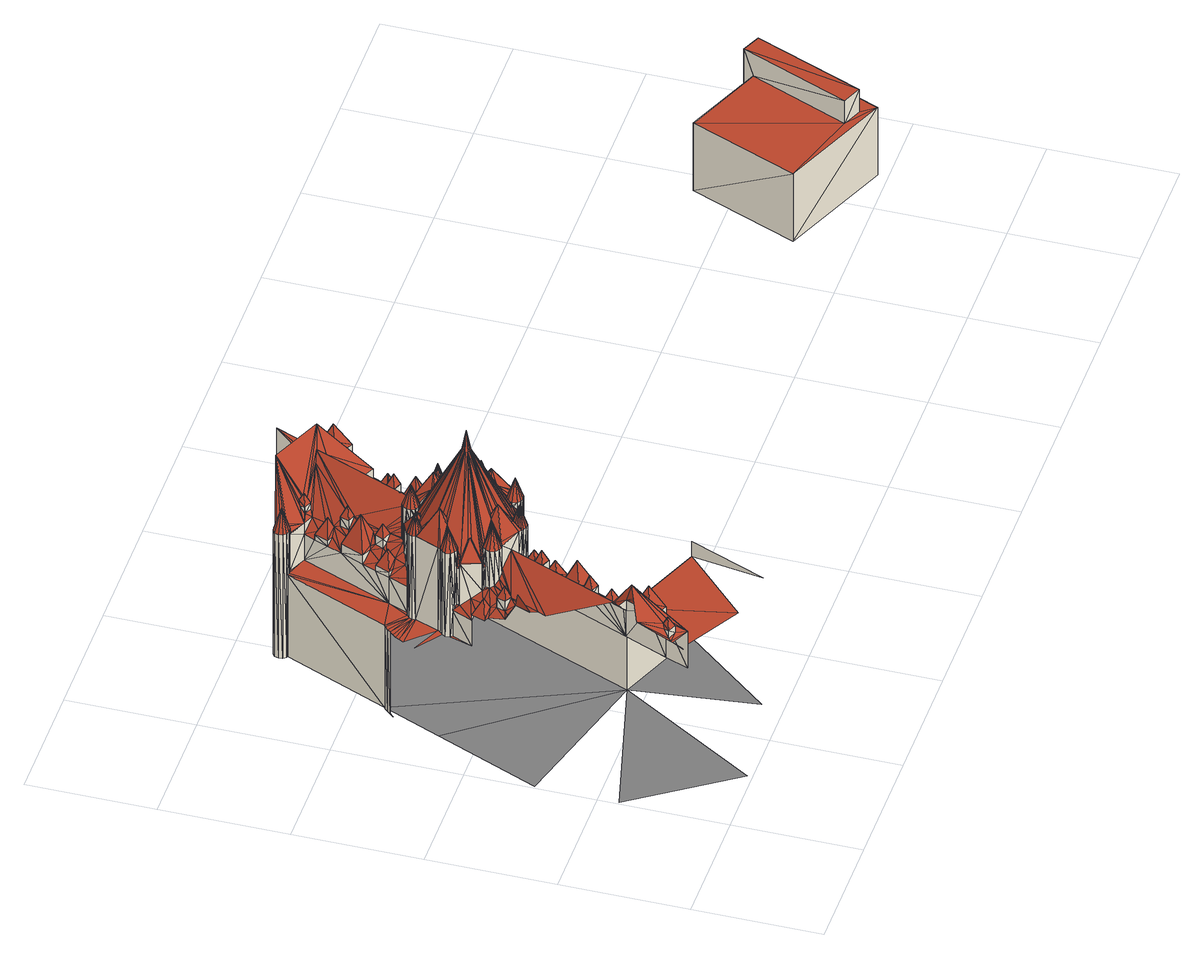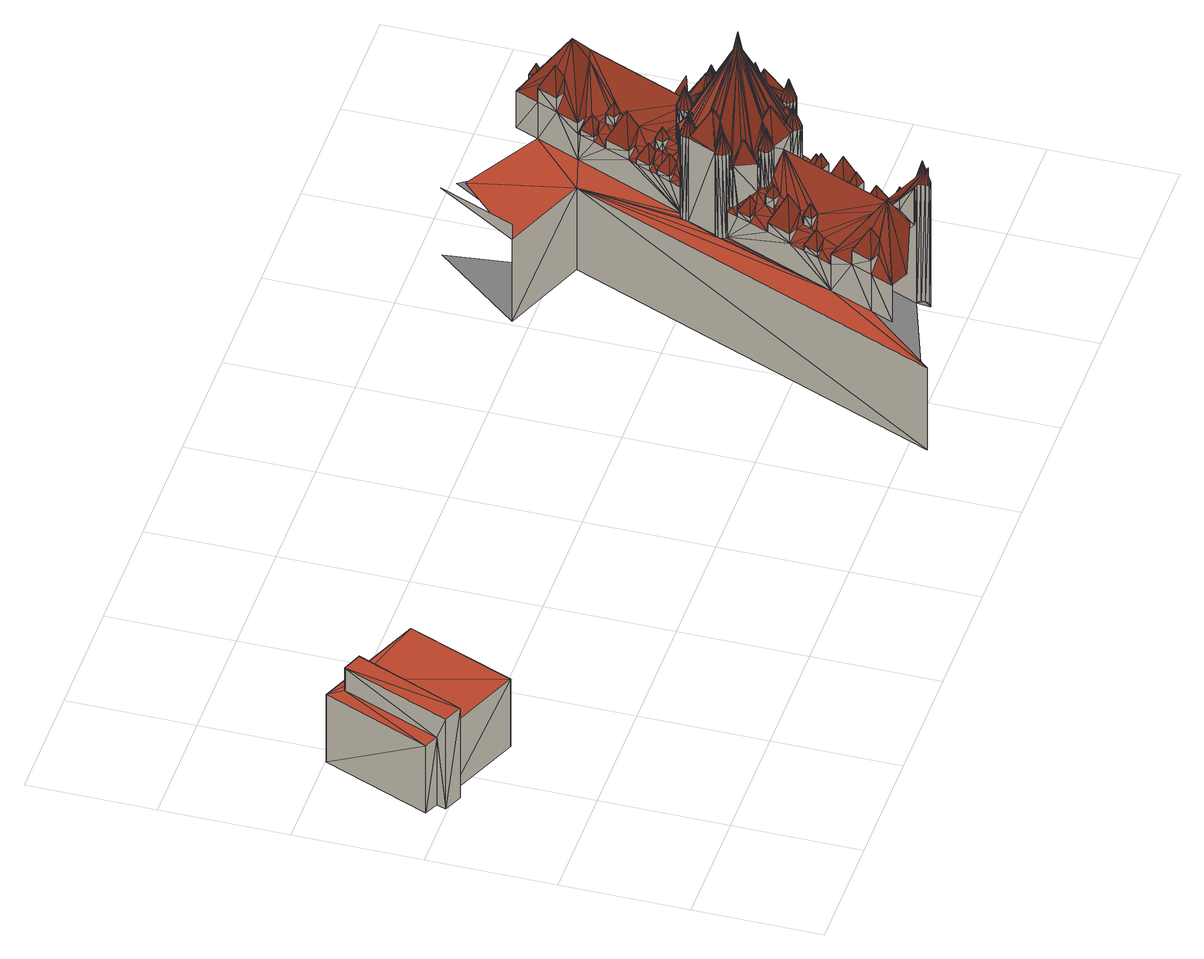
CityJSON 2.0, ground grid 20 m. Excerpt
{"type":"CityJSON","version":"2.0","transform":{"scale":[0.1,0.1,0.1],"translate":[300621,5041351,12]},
"CityObjects":{
"building1":{"type":"Building","geometry":[{"type":"MultiSurface","lod":"2","boundaries":[[[0,1,2]],[[3,1,0]],[[4,1,3]],[[3,0,5]],[[6,0,2]],[[6,5,0]],[[4,7,1]],[[4,3,5]],[[8,4,5]],[[9,2,10]],[[11,8,5]],[[12,10,13]],[[11,5,6]],[[14,15,16]],[[9,6,2]],[[17,4,8]],[[17,8,11]],[[18,11,6]],[[17,7,4]],[[18,17,11]],[[7,19,20]],[[9,18,6]],[[9,17,18]],[[9,7,17]],[[9,21,7]],[[9,22,21]],[[23,7,21]],[[24,9,25]],[[24,22,9]],[[26,21,22]],[[24,25,27]],[[28,23,21]],[[26,28,21]],[[29,20,19]],[[26,22,24]],[[30,19,7]],[[14,31,32]],[[30,7,23]],[[33,23,28]],[[34,35,36]],[[34,36,37]],[[33,28,26]],[[38,26,24]],[[38,24,27]],[[39,37,40]],[[33,41,23]],[[42,43,20]],[[34,44,45]],[[46,45,44]],[[34,46,44]],[[47,19,48]],[[39,34,37]],[[33,26,38]],[[49,45,46]],[[49,50,45]],[[30,48,19]],[[30,23,41]],[[47,51,19]],[[33,38,41]],[[51,52,19]],[[53,46,54]],[[55,56,50]],[[39,46,34]],[[39,54,46]],[[29,19,52]],[[42,40,43]],[[57,58,56]],[[53,49,46]],[[59,53,54]],[[60,38,27]],[[55,57,56]],[[61,59,54]],[[61,54,39]],[[55,50,49]],[[30,41,38]],[[62,49,53]],[[63,64,58]],[[62,55,49]],[[65,53,59]],[[65,59,61]],[[65,61,39]],[[42,20,29]],[[66,62,53]],[[67,58,57]],[[67,57,55]],[[67,63,58]],[[65,66,53]],[[68,69,64]],[[65,39,66]],[[42,39,40]],[[70,64,63]],[[71,55,62]],[[72,47,48]],[[30,38,73]],[[73,38,60]],[[71,67,55]],[[74,62,66]],[[75,66,39]],[[76,77,69]],[[70,63,67]],[[68,76,69]],[[78,68,64]],[[51,79,52]],[[73,72,48]],[[80,47,72]],[[70,78,64]],[[30,73,48]],[[29,52,79]],[[81,51,47]],[[82,47,80]],[[74,71,62]],[[83,84,85]],[[86,81,47]],[[87,79,51]],[[82,80,72]],[[82,86,47]],[[88,29,79]],[[89,74,66]],[[90,88,79]],[[91,72,73]],[[92,70,67]],[[93,94,77]],[[71,92,67]],[[68,93,77]],[[93,95,94]],[[87,90,79]],[[75,89,66]],[[96,51,81]],[[82,72,91]],[[68,77,76]],[[97,75,39]],[[91,73,60]],[[98,93,68]],[[99,93,98]],[[100,94,95]],[[78,98,68]],[[87,51,96]],[[70,101,78]],[[102,78,101]],[[100,85,94]],[[103,98,78]],[[104,99,98]],[[102,105,78]],[[106,107,101]],[[92,101,70]],[[103,78,105]],[[108,97,39]],[[109,95,93]],[[106,101,92]],[[74,110,71]],[[89,110,74]],[[111,110,89]],[[104,98,103]],[[104,105,102]],[[112,101,107]],[[109,93,99]],[[113,102,101]],[[114,99,104]],[[104,103,105]],[[115,71,110]],[[71,116,92]],[[75,111,89]],[[117,60,27]],[[118,106,92]],[[109,100,95]],[[119,99,114]],[[114,104,102]],[[120,96,81]],[[121,29,88]],[[112,113,101]],[[118,92,122]],[[116,122,92]],[[123,116,71]],[[124,85,100]],[[113,114,102]],[[115,123,71]],[[121,88,90]],[[125,111,75]],[[116,118,122]],[[126,118,116]],[[127,128,129]],[[109,99,119]],[[130,91,60]],[[131,81,86]],[[123,126,116]],[[121,90,87]],[[132,112,107]],[[133,106,118]],[[134,126,123]],[[134,123,115]],[[135,87,96]],[[131,86,82]],[[133,118,126]],[[131,82,91]],[[136,124,100]],[[137,120,81]],[[138,110,111]],[[139,126,134]],[[109,136,100]],[[132,113,112]],[[139,134,115]],[[140,141,29]],[[83,85,124]],[[142,119,114]],[[121,140,29]],[[142,114,113]],[[138,115,110]],[[138,111,125]],[[97,125,75]],[[143,107,106]],[[144,126,139]],[[145,146,128]],[[131,137,81]],[[144,139,115]],[[142,113,132]],[[42,108,39]],[[121,87,135]],[[147,109,119]],[[83,124,136]],[[147,119,142]],[[148,144,115]],[[149,125,97]],[[143,132,107]],[[150,151,152]],[[153,83,136]],[[154,136,109]],[[155,96,120]],[[138,148,115]],[[149,138,125]],[[156,157,151]],[[158,106,133]],[[155,135,96]],[[121,135,140]],[[127,129,83]],[[131,91,130]],[[150,159,151]],[[145,160,146]],[[161,29,141]],[[162,142,132]],[[131,120,137]],[[163,141,140]],[[164,109,147]],[[163,140,135]],[[165,149,97]],[[162,147,142]],[[166,154,109]],[[167,144,148]],[[14,32,156]],[[165,97,108]],[[168,149,165]],[[158,143,106]],[[131,130,120]],[[156,151,159]],[[169,130,60]],[[138,170,148]],[[171,138,149]],[[164,147,162]],[[155,141,163]],[[171,149,168]],[[168,108,172]],[[168,165,108]],[[145,152,160]],[[155,163,135]],[[173,159,150]],[[174,109,164]],[[170,167,148]],[[175,132,143]],[[176,166,109]],[[171,168,172]],[[174,177,109]],[[177,176,109]],[[178,171,172]],[[173,179,159]],[[180,138,171]],[[181,164,162]],[[156,159,179]],[[182,136,154]],[[180,171,178]],[[169,120,130]],[[161,42,29]],[[183,170,138]],[[127,83,153]],[[184,138,180]],[[174,164,181]],[[185,153,136]],[[169,155,120]],[[186,141,155]],[[182,162,132]],[[187,167,170]],[[188,150,152]],[[158,175,143]],[[189,117,27]],[[190,179,173]],[[184,180,178]],[[42,172,108]],[[174,181,177]],[[181,191,177]],[[127,145,128]],[[191,192,177]],[[193,138,184]],[[190,156,179]],[[194,161,141]],[[195,183,138]],[[182,154,166]],[[183,187,170]],[[196,195,138]],[[193,196,138]],[[186,194,141]],[[182,181,162]],[[188,173,150]],[[182,166,176]],[[182,191,181]],[[182,176,177]],[[182,177,192]],[[182,192,191]],[[197,178,172]],[[186,155,169]],[[198,196,193]],[[188,190,173]],[[199,127,153]],[[200,199,153]],[[201,196,198]],[[185,136,182]],[[202,201,198]],[[188,152,145]],[[202,203,201]],[[204,169,60]],[[205,184,178]],[[185,200,153]],[[205,187,183]],[[197,172,42]],[[205,193,184]],[[206,133,126]],[[205,183,195]],[[206,126,144]],[[205,198,193]],[[205,195,196]],[[205,202,198]],[[205,196,201]],[[205,201,203]],[[205,203,202]],[[161,207,42]],[[208,190,188]],[[209,199,200]],[[199,210,127]],[[206,132,175]],[[206,144,167]],[[127,210,145]],[[206,158,133]],[[211,205,178]],[[212,161,194]],[[197,211,178]],[[188,145,210]],[[212,194,186]],[[213,188,210]],[[214,185,182]],[[212,186,169]],[[215,199,209]],[[215,209,200]],[[215,210,199]],[[216,207,161]],[[206,167,187]],[[206,175,158]],[[215,200,217]],[[218,182,132]],[[197,42,207]],[[215,213,210]],[[219,188,213]],[[220,161,221]],[[222,217,200]],[[212,221,161]],[[222,200,185]],[[223,185,214]],[[220,216,161]],[[215,217,224]],[[219,208,188]],[[215,219,213]],[[222,224,217]],[[225,185,223]],[[211,226,205]],[[227,215,224]],[[227,224,228]],[[229,228,224]],[[230,190,208]],[[231,208,219]],[[232,197,207]],[[233,219,215]],[[225,222,185]],[[227,228,234]],[[222,229,224]],[[235,234,236]],[[229,234,228]],[[237,236,234]],[[212,169,204]],[[216,238,207]],[[232,211,197]],[[227,234,235]],[[237,235,236]],[[229,237,234]],[[206,187,205]],[[232,207,239]],[[231,240,208]],[[233,231,219]],[[241,226,211]],[[238,239,207]],[[222,237,229]],[[242,215,227]],[[232,243,211]],[[244,227,235]],[[244,235,237]],[[245,232,239]],[[246,211,243]],[[245,239,238]],[[247,233,215]],[[248,216,249]],[[222,244,237]],[[250,238,216]],[[251,249,216]],[[242,227,244]],[[252,214,182]],[[253,231,233]],[[254,245,238]],[[255,220,221]],[[256,215,242]],[[212,204,221]],[[257,241,211]],[[258,247,215]],[[259,250,216]],[[246,260,211]],[[261,216,220]],[[204,262,221]],[[247,253,233]],[[254,238,250]],[[256,258,215]],[[248,259,216]],[[262,255,221]],[[263,248,249]],[[264,232,245]],[[264,243,232]],[[251,263,249]],[[256,242,244]],[[265,260,246]],[[264,246,243]],[[251,216,261]],[[266,231,253]],[[267,253,247]],[[260,257,211]],[[267,268,253]],[[206,218,132]],[[264,265,246]],[[252,223,214]],[[256,244,269]],[[264,245,254]],[[270,244,222]],[[230,208,240]],[[271,267,247]],[[272,260,265]],[[258,271,247]],[[266,253,268]],[[273,254,250]],[[256,269,258]],[[274,220,255]],[[269,275,258]],[[276,268,267]],[[277,205,226]],[[278,204,60]],[[264,272,265]],[[275,271,258]],[[279,250,259]],[[280,240,231]],[[270,269,244]],[[281,267,271]],[[282,261,220]],[[281,271,275]],[[283,260,272]],[[276,266,268]],[[284,276,267]],[[262,274,255]],[[278,60,117]],[[281,284,267]],[[270,275,269]],[[273,250,279]],[[252,225,223]],[[273,264,254]],[[285,220,274]],[[286,287,260]],[[264,283,272]],[[283,286,260]],[[288,282,220]],[[284,289,266]],[[284,266,276]],[[277,226,241]],[[290,251,261]],[[291,288,220]],[[292,260,287]],[[281,289,284]],[[293,262,204]],[[270,281,275]],[[294,259,248]],[[295,289,281]],[[292,287,286]],[[292,286,283]],[[296,156,190]],[[294,248,263]],[[252,222,225]],[[280,231,266]],[[285,274,262]],[[285,291,220]],[[297,260,292]],[[270,289,295]],[[294,263,251]],[[264,297,283]],[[297,292,283]],[[282,290,261]],[[270,295,281]],[[298,279,259]],[[299,298,259]],[[288,290,282]],[[294,299,259]],[[294,251,290]],[[300,273,279]],[[301,260,297]],[[285,262,293]],[[300,264,273]],[[277,241,257]],[[301,297,264]],[[302,290,288]],[[252,182,218]],[[280,230,240]],[[303,266,289]],[[300,279,298]],[[304,270,222]],[[294,290,302]],[[305,260,301]],[[294,302,299]],[[277,257,260]],[[306,289,270]],[[307,264,300]],[[308,206,205]],[[309,301,264]],[[310,302,288]],[[277,308,205]],[[311,300,298]],[[312,288,291]],[[313,264,307]],[[303,280,266]],[[313,309,264]],[[314,298,299]],[[312,291,285]],[[315,299,302]],[[311,298,316]],[[317,300,311]],[[318,310,288]],[[307,300,317]],[[312,285,293]],[[319,222,252]],[[309,305,301]],[[305,320,260]],[[314,316,298]],[[306,270,321]],[[304,222,319]],[[309,322,305]],[[323,307,317]],[[312,318,288]],[[315,314,299]],[[313,322,309]],[[324,311,316]],[[313,325,322]],[[326,307,323]],[[324,317,311]],[[313,307,326]],[[313,326,325]],[[327,323,317]],[[328,322,325]],[[329,330,280]],[[324,316,331]],[[314,331,316]],[[332,321,270]],[[324,327,317]],[[328,325,326]],[[333,302,310]],[[328,326,323]],[[320,277,260]],[[312,293,334]],[[328,323,327]],[[303,329,280]],[[335,336,327]],[[337,303,289]],[[335,327,324]],[[333,315,302]],[[314,324,331]],[[335,324,314]],[[322,320,305]],[[312,310,318]],[[328,327,336]],[[338,335,314]],[[335,328,336]],[[339,289,306]],[[338,314,340]],[[315,340,314]],[[296,190,230]],[[341,280,330]],[[341,230,280]],[[332,270,304]],[[342,306,321]],[[328,320,322]],[[312,334,310]],[[278,293,204]],[[343,330,329]],[[344,340,315]],[[332,342,321]],[[345,218,206]],[[346,315,333]],[[345,252,218]],[[339,337,289]],[[347,310,334]],[[345,206,308]],[[348,335,338]],[[343,329,303]],[[348,328,335]],[[345,319,252]],[[347,333,310]],[[349,341,330]],[[345,308,277]],[[328,350,320]],[[351,349,330]],[[345,304,319]],[[352,315,346]],[[339,306,342]],[[320,345,277]],[[343,351,330]],[[353,344,315]],[[354,350,328]],[[345,332,304]],[[352,346,333]],[[352,353,315]],[[350,345,320]],[[348,354,328]],[[337,343,303]],[[355,332,345]],[[332,356,342]],[[357,230,341]],[[358,345,350]],[[352,333,347]],[[278,334,293]],[[359,338,340]],[[360,361,14]],[[362,355,345]],[[363,345,358]],[[364,362,345]],[[356,339,342]],[[365,345,363]],[[365,364,345]],[[366,341,349]],[[367,350,354]],[[368,340,344]],[[367,354,348]],[[332,369,356]],[[370,349,351]],[[371,337,339]],[[371,372,337]],[[359,348,338]],[[373,371,339]],[[374,337,372]],[[375,339,356]],[[375,373,339]],[[374,372,371]],[[376,344,353]],[[370,351,343]],[[375,356,377]],[[375,377,373]],[[370,366,349]],[[378,377,356]],[[378,373,377]],[[376,353,352]],[[379,337,374]],[[357,341,366]],[[380,371,373]],[[376,352,347]],[[381,374,371]],[[382,378,356]],[[383,343,337]],[[384,382,356]],[[385,332,355]],[[378,380,373]],[[386,117,189]],[[369,384,356]],[[380,381,371]],[[384,387,382]],[[278,347,334]],[[381,379,374]],[[387,388,382]],[[382,388,378]],[[389,350,367]],[[369,387,384]],[[390,387,369]],[[378,388,380]],[[376,391,344]],[[380,379,381]],[[380,388,379]],[[383,337,379]],[[383,370,343]],[[392,390,369]],[[389,367,348]],[[385,369,332]],[[368,344,391]],[[296,393,156]],[[359,340,368]],[[383,379,388]],[[394,358,350]],[[395,390,392]],[[396,278,117]],[[360,14,117]],[[376,347,397]],[[398,390,395]],[[399,387,390]],[[399,388,387]],[[400,383,388]],[[401,230,357]],[[402,366,370]],[[403,396,117]],[[399,390,398]],[[404,355,362]],[[405,350,389]],[[399,400,388]],[[385,392,369]],[[376,397,391]],[[359,389,348]],[[404,362,364]],[[406,357,366]],[[407,398,395]],[[408,383,400]],[[409,385,355]],[[385,395,392]],[[278,397,347]],[[410,363,358]],[[368,391,397]],[[411,370,383]],[[410,365,363]],[[406,366,402]],[[407,395,412]],[[407,399,398]],[[413,403,117]],[[414,408,400]],[[406,415,357]],[[399,416,400]],[[416,414,400]],[[417,409,355]],[[394,350,405]],[[411,402,370]],[[385,412,395]],[[408,411,383]],[[418,407,412]],[[419,420,389]],[[418,399,407]],[[359,419,389]],[[421,413,117]],[[411,422,402]],[[359,420,419]],[[359,423,420]],[[359,368,423]],[[418,412,424]],[[425,389,420]],[[394,426,358]],[[385,424,412]],[[427,428,389]],[[429,416,399]],[[430,414,416]],[[431,402,422]],[[401,357,415]],[[428,405,389]],[[425,427,389]],[[432,417,355]],[[433,368,397]],[[434,399,418]],[[435,420,423]],[[385,418,424]],[[436,428,427]],[[437,358,426]],[[438,415,406]],[[439,423,368]],[[436,405,428]],[[436,440,405]],[[441,408,414]],[[435,425,420]],[[442,405,440]],[[443,436,427]],[[385,434,418]],[[443,427,425]],[[429,430,416]],[[431,406,402]],[[439,435,423]],[[439,368,444]],[[445,442,440]],[[446,399,434]],[[441,422,411]],[[441,411,408]],[[443,425,435]],[[447,431,422]],[[433,397,278]],[[404,432,355]],[[448,364,365]],[[449,429,399]],[[433,444,368]],[[450,447,422]],[[430,441,414]],[[385,446,434]],[[451,358,437]],[[441,450,422]],[[394,405,442]],[[452,385,409]],[[453,440,436]],[[454,399,446]],[[455,443,435]],[[433,439,444]],[[455,435,439]],[[456,449,399]],[[431,438,406]],[[457,430,429]],[[453,436,443]],[[394,442,445]],[[458,399,454]],[[458,456,399]],[[459,296,230]],[[447,460,431]],[[458,446,385]],[[453,445,440]],[[460,438,431]],[[410,358,451]],[[461,415,438]],[[455,439,433]],[[449,457,429]],[[457,441,430]],[[452,409,417]],[[396,433,278]],[[452,458,385]],[[455,433,396]],[[453,443,455]],[[462,401,415]],[[463,394,445]],[[464,463,445]],[[465,457,449]],[[458,454,446]],[[453,464,445]],[[456,465,449]],[[461,462,415]],[[466,460,447]],[[467,447,450]],[[403,455,396]],[[468,394,463]],[[469,463,464]],[[470,457,465]],[[432,452,417]],[[467,450,441]],[[469,394,468]],[[470,465,456]],[[471,394,469]],[[469,468,463]],[[472,456,458]],[[471,469,464]],[[473,438,460]],[[453,471,464]],[[457,466,441]],[[474,453,455]],[[452,472,458]],[[475,421,117]],[[476,230,401]],[[477,426,394]],[[474,455,403]],[[478,394,471]],[[472,470,456]],[[478,471,453]],[[470,466,457]],[[477,437,426]],[[467,466,447]],[[404,452,432]],[[467,441,466]],[[473,460,466]],[[448,404,364]],[[479,394,478]],[[480,453,474]],[[479,478,453]],[[481,365,410]],[[473,461,438]],[[413,474,403]],[[476,459,230]],[[477,451,437]],[[482,477,394]],[[482,394,479]],[[483,470,472]],[[480,474,413]],[[484,479,453]],[[485,453,480]],[[486,487,365]],[[410,451,477]],[[483,466,470]],[[488,484,453]],[[485,488,453]],[[489,401,462]],[[490,365,487]],[[485,480,413]],[[491,492,493]],[[493,492,494]],[[482,479,484]],[[495,491,493]],[[485,413,421]],[[496,452,404]],[[393,493,494]],[[497,491,495]],[[498,472,452]],[[499,494,492]],[[482,484,488]],[[393,495,493]],[[485,500,488]],[[485,421,500]],[[421,501,500]],[[448,365,490]],[[500,482,488]],[[502,486,365]],[[503,462,461]],[[296,497,495]],[[499,504,494]],[[296,495,393]],[[503,473,466]],[[505,492,491]],[[503,461,473]],[[506,497,296]],[[505,491,497]],[[386,360,117]],[[502,365,481]],[[503,489,462]],[[505,499,492]],[[507,393,494]],[[507,494,504]],[[508,504,499]],[[506,296,459]],[[498,483,472]],[[509,510,401]],[[511,404,512]],[[513,512,404]],[[505,497,506]],[[511,514,404]],[[515,410,477]],[[516,508,499]],[[517,513,404]],[[518,404,514]],[[505,516,499]],[[483,519,466]],[[507,504,508]],[[520,506,459]],[[521,401,489]],[[522,452,496]],[[496,404,518]],[[523,477,482]],[[520,459,524]],[[498,452,522]],[[525,508,516]],[[526,505,506]],[[527,506,520]],[[526,506,527]],[[509,528,510]],[[529,530,410]],[[531,529,410]],[[525,507,508]],[[448,517,404]],[[532,531,410]],[[503,533,489]],[[534,410,530]],[[521,509,401]],[[535,516,505]],[[519,503,466]],[[523,482,500]],[[511,512,536]],[[523,500,501]],[[513,536,512]],[[513,511,536]],[[537,511,513]],[[538,532,410]],[[539,525,516]],[[537,514,511]],[[540,501,421]],[[476,401,510]],[[541,537,513]],[[535,539,516]],[[542,410,534]],[[543,510,528]],[[544,538,410]],[[545,505,526]],[[541,513,517]],[[546,489,533]],[[547,526,527]],[[548,386,549]],[[481,410,542]],[[550,535,505]],[[498,551,483]],[[552,514,537]],[[545,553,505]],[[554,539,535]],[[515,544,410]],[[555,487,486]],[[545,526,547]],[[552,537,541]],[[556,483,551]],[[557,515,477]],[[521,528,509]],[[558,505,553]],[[559,541,517]],[[552,518,514]],[[560,554,535]],[[531,561,530]],[[562,550,505]],[[531,530,529]],[[532,561,531]],[[563,533,564]],[[550,560,535]],[[558,562,505]],[[565,530,561]],[[476,524,459]],[[519,533,503]],[[546,521,489]],[[565,534,530]],[[490,487,555]],[[519,564,533]],[[523,557,477]],[[543,566,510]],[[559,517,567]],[[552,496,518]],[[559,552,541]],[[568,543,528]],[[569,520,524]],[[448,567,517]],[[552,522,496]],[[570,527,520]],[[521,568,528]],[[571,534,565]],[[563,546,533]],[[572,563,564]],[[573,561,532]],[[552,498,522]],[[573,565,561]],[[571,542,534]],[[574,572,564]],[[523,501,575]],[[573,532,538]],[[574,564,519]],[[576,559,567]],[[570,547,527]],[[448,577,567]],[[540,575,501]],[[476,510,566]],[[578,551,498]],[[576,567,577]],[[576,552,559]],[[552,578,498]],[[571,481,542]],[[579,555,486]],[[573,571,565]],[[578,556,551]],[[573,538,544]],[[570,545,547]],[[580,490,555]],[[570,553,545]],[[475,540,421]],[[581,577,448]],[[576,577,582]],[[581,582,577]],[[583,481,571]],[[584,566,543]],[[585,521,546]],[[586,578,552]],[[583,587,481]],[[588,483,556]],[[515,573,544]],[[580,448,490]],[[502,481,587]],[[589,581,448]],[[590,552,576]],[[586,556,578]],[[585,568,521]],[[573,583,571]],[[591,546,563]],[[581,592,582]],[[593,563,572]],[[569,524,476]],[[570,520,569]],[[590,576,582]],[[579,486,502]],[[557,573,515]],[[583,594,587]],[[580,589,448]],[[586,595,556]],[[502,587,594]],[[596,543,568]],[[591,585,546]],[[593,572,574]],[[597,586,552]],[[590,582,592]],[[593,574,519]],[[598,552,590]],[[599,592,581]],[[579,580,555]],[[580,581,589]],[[523,573,557]],[[600,592,601]],[[596,568,585]],[[599,601,592]],[[596,584,543]],[[598,597,552]],[[584,569,566]],[[590,592,600]],[[602,600,601]],[[603,502,594]],[[599,602,601]],[[580,599,581]],[[593,591,563]],[[597,595,586]],[[604,583,573]],[[604,594,583]],[[605,573,523]],[[606,600,602]],[[606,602,599]],[[604,603,594]],[[569,476,566]],[[607,590,600]],[[593,519,591]],[[597,608,595]],[[609,502,603]],[[580,606,599]],[[540,523,575]],[[606,607,600]],[[598,590,607]],[[605,523,540]],[[598,608,597]],[[604,610,603]],[[598,611,608]],[[609,603,610]],[[598,607,611]],[[612,573,605]],[[609,613,502]],[[579,606,580]],[[579,502,613]],[[614,604,573]],[[615,616,610]],[[617,610,616]],[[618,595,608]],[[604,615,610]],[[615,617,616]],[[609,610,617]],[[579,619,606]],[[588,556,595]],[[609,620,613]],[[609,617,620]],[[475,605,540]],[[619,621,606]],[[615,622,617]],[[622,613,620]],[[622,620,617]],[[623,573,612]],[[618,608,611]],[[623,614,573]],[[579,624,619]],[[579,613,622]],[[579,622,624]],[[625,622,615]],[[614,615,604]],[[612,605,475]],[[626,607,606]],[[614,625,615]],[[626,611,607]],[[627,628,625]],[[629,560,550]],[[630,584,596]],[[631,621,619]],[[614,627,625]],[[630,569,584]],[[629,558,553]],[[632,612,475]],[[633,606,621]],[[634,483,588]],[[629,550,562]],[[629,562,558]],[[623,627,614]],[[623,612,632]],[[626,618,611]],[[623,632,627]],[[635,619,624]],[[635,624,622]],[[630,570,569]],[[588,595,618]],[[636,475,117]],[[635,622,625]],[[635,625,628]],[[635,631,619]],[[626,637,618]],[[638,639,570]],[[640,621,631]],[[641,626,606]],[[629,553,570]],[[642,570,639]],[[641,606,633]],[[630,638,570]],[[643,633,621]],[[644,618,637]],[[640,643,621]],[[638,645,639]],[[646,637,626]],[[640,631,635]],[[642,639,645]],[[644,588,618]],[[647,644,637]],[[646,647,637]],[[648,483,634]],[[649,14,156]],[[650,645,638]],[[651,635,628]],[[646,626,641]],[[652,642,645]],[[653,519,483]],[[654,638,630]],[[655,652,645]],[[656,641,633]],[[650,655,645]],[[657,633,643]],[[650,638,654]],[[657,643,640]],[[651,640,635]],[[629,570,642]],[[658,588,644]],[[658,644,647]],[[658,647,646]],[[657,656,633]],[[658,646,641]],[[659,483,648]],[[660,585,591]],[[660,596,585]],[[661,652,655]],[[658,662,588]],[[663,655,650]],[[662,634,588]],[[664,650,654]],[[657,640,651]],[[658,641,665]],[[663,661,655]],[[664,663,650]],[[666,641,656]],[[667,483,659]],[[629,642,652]],[[653,591,519]],[[657,651,656]],[[658,665,662]],[[668,651,628]],[[649,117,14]],[[666,665,641]],[[629,652,661]],[[669,662,665]],[[660,630,596]],[[669,634,662]],[[629,661,663]],[[666,669,665]],[[668,656,651]],[[668,666,656]],[[660,654,630]],[[670,634,669]],[[667,653,483]],[[649,156,393]],[[670,648,634]],[[660,664,654]],[[671,669,666]],[[672,668,628]],[[636,628,627]],[[671,670,669]],[[636,632,475]],[[636,627,632]],[[671,666,668]],[[673,659,648]],[[667,659,674]],[[653,660,591]],[[675,674,659]],[[676,648,670]],[[677,663,664]],[[678,667,674]],[[679,673,648]],[[680,678,674]],[[676,670,671]],[[675,680,674]],[[675,659,673]],[[672,671,668]],[[677,629,663]],[[676,679,648]],[[653,664,660]],[[681,667,678]],[[681,678,680]],[[681,680,675]],[[682,675,673]],[[682,673,679]],[[676,671,672]],[[636,672,628]],[[681,682,667]],[[681,675,682]],[[683,667,682]],[[676,672,679]],[[684,682,679]],[[672,684,679]],[[685,667,683]],[[677,664,653]],[[684,683,682]],[[685,686,667]],[[686,653,667]],[[687,684,672]],[[688,683,684]],[[688,685,683]],[[689,687,672]],[[690,684,687]],[[688,691,685]],[[691,686,685]],[[690,688,684]],[[690,687,689]],[[692,691,688]],[[692,688,690]],[[636,689,672]],[[693,686,691]],[[694,690,689]],[[677,653,686]],[[692,695,691]],[[693,691,695]],[[692,690,694]],[[696,636,117]],[[692,694,695]],[[636,694,689]],[[697,686,693]],[[697,677,686]],[[698,695,694]],[[698,693,695]],[[698,694,636]],[[697,693,698]],[[697,699,677]],[[700,677,699]],[[697,701,699]],[[702,698,636]],[[702,697,698]],[[703,704,677]],[[705,677,700]],[[702,701,697]],[[706,699,701]],[[707,700,699]],[[706,707,699]],[[706,701,702]],[[707,705,700]],[[708,702,636]],[[709,677,705]],[[710,705,707]],[[710,707,706]],[[710,706,702]],[[710,711,705]],[[712,703,677]],[[713,702,708]],[[710,702,713]],[[696,117,649]],[[709,705,711]],[[710,713,711]],[[709,712,677]],[[709,711,713]],[[714,713,708]],[[709,713,714]],[[696,708,636]]],"semantics":{"surfaces":[{"type":"RoofSurface"},{"type":"WallSurface"},{"type":"GroundSurface"}],"values":[0,0,0,1,0,1,0,0,0,0,0,0,1,2,0,0,0,1,0,0,0,0,0,0,0,0,0,1,0,0,1,0,0,0,1,0,2,0,0,0,1,0,1,1,0,0,0,1,0,0,0,0,1,0,0,0,0,0,1,0,1,0,0,1,0,0,0,1,0,1,0,0,1,0,0,1,1,0,0,0,1,0,1,0,0,0,1,1,1,0,0,0,0,1,1,0,0,0,0,0,1,0,1,0,1,0,1,1,0,0,0,0,0,1,1,0,1,0,0,0,0,1,0,1,1,0,0,0,1,1,0,1,1,1,1,0,1,1,1,1,0,1,1,0,1,0,0,0,1,1,1,1,1,1,0,0,1,1,1,1,0,1,0,1,0,1,0,0,1,1,1,0,0,1,0,1,0,1,1,1,0,0,1,0,1,0,0,1,1,1,1,0,0,1,1,1,0,0,0,1,1,0,0,1,1,0,0,0,1,0,0,0,0,1,0,0,1,0,1,1,1,1,0,1,1,0,0,0,0,2,0,0,1,0,1,1,0,0,0,1,0,0,0,1,1,0,1,2,0,1,0,1,2,1,0,0,1,1,0,1,1,0,0,1,0,1,0,0,0,0,0,0,1,0,1,2,0,0,0,0,0,1,0,1,0,0,0,0,1,0,0,0,1,0,1,1,1,0,1,0,1,0,0,0,0,0,0,0,0,0,0,0,1,1,0,0,1,0,0,1,0,0,0,0,0,1,1,0,0,0,1,0,0,0,0,0,0,1,0,0,1,0,0,0,1,0,0,1,0,0,0,0,1,0,1,0,1,0,0,0,0,0,0,0,0,1,0,1,0,0,0,0,0,0,0,1,0,0,0,0,0,0,0,0,1,1,0,0,0,0,1,0,1,1,0,0,1,0,1,0,1,1,1,0,0,1,0,0,1,0,1,0,1,0,1,0,0,1,1,0,1,1,0,0,1,0,0,0,0,0,0,1,1,0,1,0,0,0,0,0,1,0,0,1,0,1,0,1,0,0,0,1,0,0,0,1,0,1,0,1,1,1,1,1,0,1,0,1,0,1,0,0,0,0,0,0,1,1,0,0,0,1,0,0,0,1,0,1,1,1,1,0,1,0,0,1,0,0,1,1,1,0,1,0,0,0,1,0,0,0,0,0,0,0,1,0,0,0,1,1,1,0,1,0,0,0,0,0,1,1,1,0,1,0,1,0,0,0,0,0,0,0,1,0,0,0,0,0,0,0,1,1,1,1,1,0,1,0,0,0,0,1,1,0,0,1,1,1,1,0,1,1,0,0,1,1,0,0,0,0,0,0,0,1,0,0,1,1,1,0,1,1,0,1,1,1,0,0,1,0,0,1,1,0,0,0,1,1,0,0,0,0,1,0,1,0,0,0,0,0,0,0,1,0,0,0,0,0,0,0,0,0,0,0,1,0,0,0,0,0,0,1,0,1,1,1,2,0,0,0,0,0,0,1,0,0,0,0,0,1,1,0,1,0,0,1,1,0,0,1,1,0,0,0,0,0,0,0,1,1,0,0,0,0,0,0,0,1,1,1,0,1,1,0,1,1,1,0,1,1,0,0,1,0,0,0,1,1,1,0,1,0,1,1,1,0,0,1,1,0,0,0,0,0,0,0,1,0,0,0,1,1,0,0,1,0,0,0,0,0,1,0,0,1,1,0,1,0,0,0,0,0,1,1,0,0,0,1,1,1,1,1,0,0,0,0,0,1,1,1,0,0,0,0,0,0,1,1,0,0,1,1,1,0,0,1,1,0,1,1,0,0,1,1,0,1,0,1,1,1,0,0,0,0,0,0,0,0,0,0,0,0,0,1,1,1,0,0,1,0,0,0,0,0,1,0,0,0,0,0,1,1,0,0,1,0,1,0,1,0,1,1,0,0,1,0,1,0,1,0,1,0,0,0,1,1,1,1,0,0,0,0,0,0,0,0,1,0,1,0,1,0,0,0,1,0,1,0,0,0,0,0,0,0,1,0,0,0,0,1,1,0,0,0,0,0,0,0,1,0,1,1,1,0,1,1,0,2,1,0,1,0,2,0,1,1,0,0,0,0,1,1,1,0,0,0,1,0,1,0,0,0,2,2,1,1,1,0,1,0,0,0,0,1,0,0,0,0,2,1,0,0,0,0,1,0,1,0,1,1,1,0,1,1,0,1,0,0,0,0,0,0,1,1,0,1,1,0,1,0,0,1,1,1,0,1,0,0,1,0,1,1,0,0,1,0,0,1,0,0,0,0,0,0,0,0,1,0,0,1,0,1,0,1,0,0,1,0,0,0,1,0,1,0,1,1,0,0,0,1,0,0,0,0,1,1,0,0,0,0,1,0,1,0,1,1,0,0,0,1,1,1,0,0,1,0,0,1,0,0,0,0,0,0,1,0,1,1,0,0,1,0,0,0,0,1,0,1,0,0,1,0,0,1,1,1,0,0,1,0,1,0,0,0,0,0,1,1,0,0,0,1,0,1,0,1,0,0,0,1,0,0,1,1,1,1,0,1,0,0,1,1,1,1,1,1,0,1,1,0,1,1,1,1,1,0,1,0,0,1,1,0,1,1,0,1,0,1,1,0,1,1,1,0,0,1,0,0,0,0,1,1,1,0,1,1,0,1,0,1,0,0,0,1,0,0,1,0,0,0,0,1,1,0,1,0,0,1,0,0,0,1,0,1,0,0,0,0,0,0,0,0,1,0,1,1,1,1,1,0,0,0,2,1,1,1,0,0,0,0,0,0,0,1,0,1,0,1,0,0,0,1,0,0,0,0,1,0,0,1,1,1,0,0,0,0,0,0,1,1,1,1,0,0,0,0,0,0,0,0,0,0,0,0,2,0,0,0,1,0,0,0,0,1,0,1,0,1,0,0,1,0,0,0,0,1,1,0,0,0,1,0,0,1,0,1,1,1,1,0,1,0,0,0,0,0,0,0,0,0,0,0,0,0,0,0,1,0,0,1,0,1,0,0,0,1,0,1,1,0,0,0,0,1,1,0,0,0,1,1,0,0,0,0,0,0,1,0,1,0,0,0,1,0,0,1,1,1,0,1,0,0,1,1,0]}}]},
"building2":{"type":"Building","geometry":[{"type":"MultiSurface","lod":"2","boundaries":[[[715,716,717]],[[715,717,718]],[[719,715,718]],[[717,720,721]],[[722,716,715]],[[717,716,720]],[[723,719,724]],[[719,718,724]],[[724,718,725]],[[725,726,727]],[[724,725,727]],[[718,717,725]],[[728,721,729]],[[721,720,729]],[[730,720,716]],[[730,729,720]],[[731,730,716]],[[731,716,722]],[[732,727,726]],[[732,726,733]],[[723,732,734]],[[734,732,733]],[[719,734,715]],[[723,734,719]],[[731,722,734]],[[722,715,734]],[[725,717,728]],[[717,721,728]],[[724,727,732]],[[723,724,732]],[[731,734,733]],[[730,726,729]],[[726,728,729]],[[731,733,730]],[[725,728,726]],[[730,733,726]]],"semantics":{"surfaces":[{"type":"GroundSurface"},{"type":"WallSurface"},{"type":"RoofSurface"}],"values":[0,0,0,0,0,0,1,1,1,1,1,1,1,1,1,1,1,1,1,1,1,1,1,1,1,1,1,1,2,2,2,2,2,2,2,2]}}]}
},
"vertices":[
[116,127,235],[89,167,278],[115,124,231],[119,135,249],[123,137,255],[116,127,249],[130,121,237],[118,183,320],[125,131,267],[147,108,228],[117,121,228],[130,121,249],[138,112,201],[127,111,213],[253,230,8],[115,9,8],[5,168,8],[132,134,256],[133,129,249],[114,207,285],[104,206,294],[140,163,273],[147,150,254],[148,180,273],[162,144,228],[147,108,160],[162,144,254],[162,144,160],[153,168,294],[176,272,249],[191,213,228],[5,295,8],[76,460,8],[176,177,254],[116,356,243],[101,349,276],[107,333,244],[107,333,243],[176,177,228],[125,366,248],[105,319,248],[161,184,254],[177,381,294],[100,307,248],[106,366,229],[103,368,225],[112,371,232],[177,230,230],[175,220,228],[117,385,232],[107,395,218],[175,257,244],[171,258,249],[117,385,250],[112,371,250],[118,395,229],[99,398,218],[115,404,246],[107,420,218],[122,375,270],[191,213,160],[125,366,250],[124,382,240],[116,416,218],[107,420,208],[131,379,250],[131,379,248],[124,408,229],[121,452,208],[107,420,160],[131,428,228],[139,402,247],[186,220,217],[191,213,208],[141,396,251],[147,390,260],[121,452,160],[118,455,160],[125,443,216],[171,258,250],[186,220,218],[183,243,230],[193,217,218],[127,476,160],[80,497,160],[120,468,160],[188,234,246],[185,253,250],[176,272,250],[141,395,252],[180,264,270],[193,217,208],[137,413,240],[118,455,314],[117,462,160],[117,462,314],[185,253,232],[153,388,267],[123,451,210],[123,451,314],[120,468,314],[125,443,292],[126,444,283],[127,449,215],[127,449,283],[126,444,217],[137,413,292],[126,442,294],[157,389,271],[130,461,350],[139,402,314],[141,395,314],[130,445,292],[130,445,290],[129,448,287],[141,409,314],[139,411,243],[253,230,160],[138,413,283],[129,448,314],[195,244,217],[190,267,250],[138,413,242],[141,409,246],[125,472,160],[147,390,314],[139,411,283],[142,514,160],[92,524,160],[88,517,160],[203,241,208],[203,241,218],[134,444,297],[142,415,292],[141,409,283],[190,267,233],[125,472,314],[195,244,218],[153,402,350],[143,412,289],[188,268,235],[184,282,245],[135,449,299],[148,434,325],[146,414,295],[141,519,160],[95,530,160],[135,449,314],[146,414,314],[153,388,314],[108,546,160],[104,541,8],[104,541,160],[127,476,314],[131,471,318],[198,267,225],[116,553,8],[99,535,8],[151,433,320],[108,546,8],[99,535,160],[194,305,245],[140,453,309],[194,272,231],[140,453,314],[158,390,271],[136,469,318],[152,416,308],[158,390,314],[212,261,208],[152,416,314],[160,392,317],[157,389,314],[113,551,160],[142,459,314],[149,438,320],[140,466,315],[141,466,314],[160,391,319],[113,551,8],[161,393,318],[142,459,313],[154,470,336],[159,414,315],[163,397,320],[156,482,363],[212,261,225],[158,415,314],[143,524,160],[288,74,160],[116,553,160],[141,466,311],[141,466,310],[165,403,319],[201,289,276],[162,412,315],[164,409,315],[194,375,314],[165,405,317],[142,514,314],[142,513,315],[165,408,314],[166,406,314],[166,406,312],[228,300,208],[179,412,340],[205,455,435],[194,375,275],[147,528,160],[142,513,314],[141,519,314],[188,405,363],[228,300,225],[143,524,314],[160,473,345],[152,518,350],[206,343,249],[146,510,318],[204,458,435],[147,528,314],[217,325,230],[213,306,225],[165,490,342],[163,480,345],[151,508,317],[166,488,345],[183,414,346],[157,508,314],[155,508,314],[157,507,314],[166,561,160],[153,529,208],[199,372,314],[153,529,314],[156,508,314],[157,508,304],[156,508,303],[157,507,306],[201,370,265],[199,372,268],[153,529,160],[189,412,346],[161,512,314],[199,376,318],[161,512,305],[201,370,314],[199,379,319],[158,527,314],[211,356,250],[206,343,250],[206,367,258],[219,337,250],[204,460,435],[158,527,214],[206,367,314],[225,316,217],[163,518,314],[197,408,346],[162,523,314],[211,356,248],[199,403,338],[219,337,233],[226,316,217],[215,347,270],[210,379,350],[200,382,320],[162,532,216],[159,526,283],[159,526,216],[163,518,300],[167,525,296],[162,523,291],[202,386,319],[213,367,314],[225,316,218],[162,522,293],[163,530,218],[209,452,435],[266,390,160],[213,367,252],[166,561,208],[164,526,290],[223,338,230],[205,389,316],[163,530,283],[233,313,218],[204,389,314],[204,389,312],[223,339,230],[162,532,292],[222,344,233],[227,330,246],[206,391,314],[233,313,208],[224,350,250],[164,526,292],[187,719,160],[207,391,314],[218,370,247],[221,352,237],[218,370,314],[213,391,314],[224,350,233],[177,539,228],[207,464,435],[217,388,309],[183,523,325],[222,375,314],[207,453,435],[219,387,314],[235,339,217],[221,375,283],[243,336,218],[222,382,314],[226,374,241],[232,362,230],[221,375,246],[222,375,284],[235,339,218],[205,462,435],[212,452,435],[182,518,318],[219,387,308],[222,380,294],[226,375,283],[219,387,306],[222,382,297],[225,378,290],[226,381,295],[174,558,218],[166,561,218],[226,375,241],[209,465,435],[240,352,217],[243,336,208],[226,374,292],[225,378,292],[192,546,240],[227,375,292],[192,546,292],[227,375,240],[175,584,208],[188,521,318],[186,558,229],[238,375,230],[211,459,470],[240,352,218],[248,349,208],[236,397,325],[175,584,218],[214,453,435],[183,568,246],[248,349,218],[241,366,246],[233,398,321],[212,465,435],[195,538,292],[184,606,208],[216,455,435],[258,387,292],[392,174,8],[276,35,8],[214,464,435],[217,458,435],[216,462,435],[217,460,435],[184,580,218],[238,400,321],[258,387,214],[201,532,304],[192,572,229],[194,543,283],[194,543,243],[195,540,290],[194,543,244],[195,539,292],[258,371,218],[195,539,291],[198,539,291],[198,544,247],[198,543,283],[198,543,247],[198,538,293],[201,550,248],[200,534,301],[222,514,339],[392,174,160],[198,538,314],[198,544,314],[255,392,294],[201,532,314],[250,375,218],[203,531,306],[187,719,8],[258,427,338],[207,529,310],[267,390,160],[258,371,208],[207,529,314],[210,541,350],[201,550,314],[200,643,208],[198,579,233],[274,391,160],[242,505,340],[255,403,308],[199,599,225],[214,529,314],[206,553,251],[223,510,346],[264,448,344],[204,576,240],[214,529,310],[278,395,160],[207,554,252],[184,606,225],[207,554,314],[232,506,346],[216,530,314],[256,391,292],[256,391,291],[280,401,160],[198,579,250],[258,387,283],[216,530,307],[258,395,292],[255,433,348],[257,396,297],[256,401,306],[213,554,314],[213,554,258],[203,592,233],[238,504,345],[266,390,208],[219,533,317],[261,392,284],[257,396,314],[258,440,348],[203,600,229],[262,391,283],[255,403,314],[213,573,250],[256,404,309],[261,392,314],[262,391,212],[257,409,314],[221,539,318],[204,593,250],[275,501,299],[219,551,314],[208,583,270],[261,447,348],[233,514,363],[268,402,350],[222,544,315],[267,390,314],[222,545,314],[219,551,266],[222,545,315],[191,718,160],[204,593,233],[212,617,276],[200,643,225],[262,413,313],[262,413,314],[222,545,271],[218,587,249],[218,587,250],[264,414,311],[264,414,314],[228,543,278],[264,413,316],[228,543,314],[218,600,244],[274,391,314],[304,456,160],[226,706,160],[264,437,363],[268,413,319],[274,411,320],[278,395,314],[284,469,304],[279,408,318],[242,537,294],[277,408,317],[280,401,314],[272,482,320],[269,488,320],[278,407,317],[215,637,225],[274,498,305],[181,725,237],[180,731,237],[181,725,8],[180,731,8],[185,720,8],[261,525,318],[185,720,237],[264,528,314],[182,737,237],[280,405,314],[280,405,160],[290,474,292],[228,623,244],[182,737,8],[192,730,278],[191,718,237],[190,742,8],[187,741,8],[218,662,218],[209,666,208],[258,513,314],[258,513,307],[259,512,308],[258,517,318],[293,450,319],[187,741,237],[264,508,306],[260,522,319],[237,634,249],[196,719,228],[229,662,229],[262,527,317],[299,450,314],[196,719,160],[190,742,228],[198,719,237],[198,719,229],[209,666,218],[282,455,309],[281,457,310],[282,455,314],[282,456,316],[224,639,233],[281,463,310],[193,742,237],[258,513,306],[259,512,314],[285,453,319],[193,742,232],[300,451,160],[264,508,314],[283,467,305],[218,688,218],[289,450,320],[202,723,238],[229,653,233],[202,723,237],[392,174,188],[342,52,188],[199,740,240],[264,528,268],[268,518,350],[202,725,241],[196,741,237],[273,486,325],[267,529,265],[295,450,318],[203,729,243],[269,507,314],[196,741,238],[281,457,314],[202,735,243],[229,653,250],[224,639,250],[281,463,314],[218,688,208],[269,507,300],[227,671,246],[226,706,208],[226,706,228],[284,469,314],[233,643,270],[292,460,350],[237,634,250],[299,450,160],[275,509,314],[272,508,296],[267,529,314],[296,477,292],[282,509,292],[277,507,289],[275,509,289],[290,472,314],[227,684,218],[230,663,229],[273,528,314],[285,469,302],[290,546,249],[277,507,292],[279,513,314],[243,647,249],[277,511,283],[243,647,250],[290,472,293],[273,528,259],[235,676,229],[278,525,314],[280,519,314],[280,508,283],[279,513,247],[277,511,248],[280,508,243],[291,471,291],[296,471,314],[300,451,314],[282,509,241],[280,519,248],[278,525,253],[295,475,283],[295,471,283],[279,522,250],[304,456,314],[295,476,283],[301,468,314],[296,471,212],[295,471,213],[295,475,214],[284,532,249],[293,484,220],[295,476,215],[290,499,229],[296,477,214],[304,463,314],[293,482,219],[299,469,208],[289,530,244],[301,468,160],[299,469,160],[254,757,320],[243,699,228],[298,490,218],[304,463,160],[296,512,229],[300,559,245],[306,486,208],[373,646,160],[284,532,250],[237,708,237],[236,708,237],[306,486,218],[298,526,233],[238,716,249],[300,504,246],[290,546,250],[236,708,249],[298,526,250],[294,537,270],[310,582,245],[502,829,8],[249,703,249],[315,508,208],[242,719,256],[315,714,294],[249,703,237],[245,712,267],[307,512,218],[315,508,218],[304,540,250],[311,596,249],[300,711,280],[249,716,256],[302,541,235],[251,715,256],[252,710,249],[304,540,233],[313,544,225],[316,610,249],[327,538,208],[310,548,230],[317,566,276],[327,538,225],[343,576,208],[325,591,232],[311,596,250],[325,591,250],[343,576,225],[340,721,320],[316,610,250],[329,582,225],[321,600,270],[331,605,250],[331,605,233],[337,613,230],[338,612,229],[337,614,230],[323,702,281],[345,603,218],[347,617,246],[353,600,208],[353,600,218],[343,627,230],[363,624,218],[356,653,228],[363,624,208],[355,627,218],[502,829,160],[373,646,228],[373,646,208],[364,701,272],[371,718,272],[372,689,254],[387,682,228],[385,764,228],[331,752,278],[372,719,272],[387,682,254],[377,707,294],[401,715,160],[416,751,228],[401,715,254],[385,722,254],[415,751,228],[401,715,228],[416,751,160],
[1499,389,29],[1451,209,29],[1469,401,29],[1475,417,29],[1505,404,29],[1272,283,29],[1342,453,29],[1522,379,29],[1505,404,196],[1475,417,196],[1469,401,154],[1403,244,154],[1403,244,196],[1342,453,154],[1272,283,154],[1451,209,154],[1522,379,154],[1434,232,196],[1434,232,154],[1499,389,154]
]}
